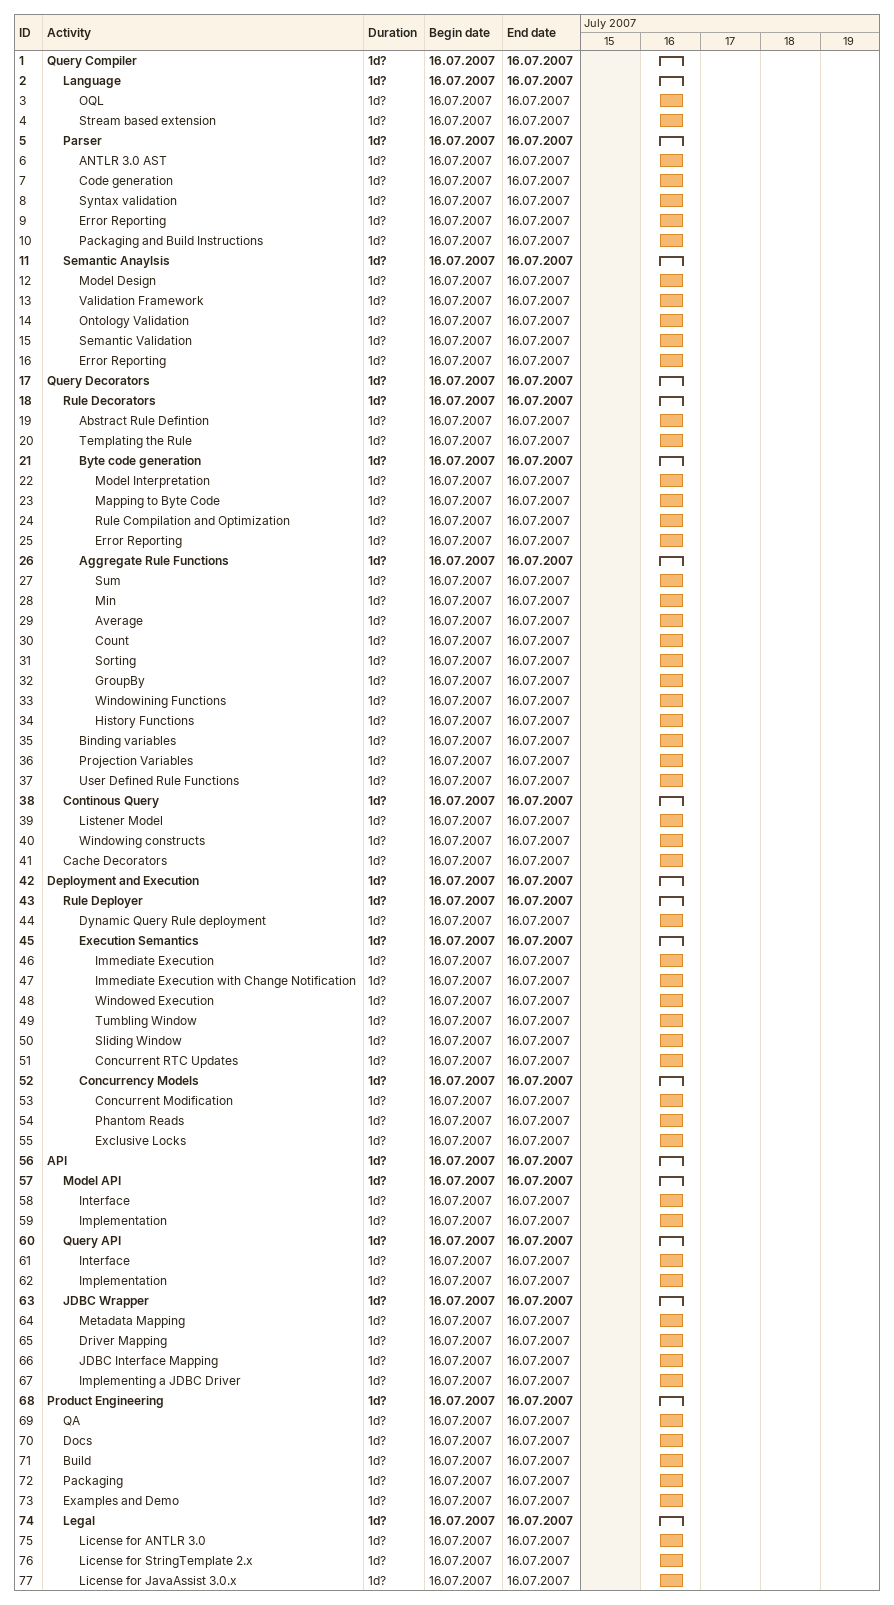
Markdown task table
| ID | Level | Task | Duration | Start | Finish |
|---|---|---|---|---|---|
| 1 | 1 | **Query Compiler** | 1d? | 2007-07-16 | 2007-07-16 |
| 2 | 2 | **Language** | 1d? | 2007-07-16 | 2007-07-16 |
| 3 | 3 | OQL | 1d? | 2007-07-16 | 2007-07-16 |
| 4 | 3 | Stream based extension | 1d? | 2007-07-16 | 2007-07-16 |
| 5 | 2 | **Parser** | 1d? | 2007-07-16 | 2007-07-16 |
| 6 | 3 | ANTLR 3.0 AST | 1d? | 2007-07-16 | 2007-07-16 |
| 7 | 3 | Code generation | 1d? | 2007-07-16 | 2007-07-16 |
| 8 | 3 | Syntax validation | 1d? | 2007-07-16 | 2007-07-16 |
| 9 | 3 | Error Reporting | 1d? | 2007-07-16 | 2007-07-16 |
| 10 | 3 | Packaging and Build Instructions | 1d? | 2007-07-16 | 2007-07-16 |
| 11 | 2 | **Semantic Anaylsis** | 1d? | 2007-07-16 | 2007-07-16 |
| 12 | 3 | Model Design | 1d? | 2007-07-16 | 2007-07-16 |
| 13 | 3 | Validation Framework | 1d? | 2007-07-16 | 2007-07-16 |
| 14 | 3 | Ontology Validation | 1d? | 2007-07-16 | 2007-07-16 |
| 15 | 3 | Semantic Validation | 1d? | 2007-07-16 | 2007-07-16 |
| 16 | 3 | Error Reporting | 1d? | 2007-07-16 | 2007-07-16 |
| 17 | 1 | **Query Decorators** | 1d? | 2007-07-16 | 2007-07-16 |
| 18 | 2 | **Rule Decorators** | 1d? | 2007-07-16 | 2007-07-16 |
| 19 | 3 | Abstract Rule Defintion | 1d? | 2007-07-16 | 2007-07-16 |
| 20 | 3 | Templating the Rule | 1d? | 2007-07-16 | 2007-07-16 |
| 21 | 3 | **Byte code generation** | 1d? | 2007-07-16 | 2007-07-16 |
| 22 | 4 | Model Interpretation | 1d? | 2007-07-16 | 2007-07-16 |
| 23 | 4 | Mapping to Byte Code | 1d? | 2007-07-16 | 2007-07-16 |
| 24 | 4 | Rule Compilation and Optimization | 1d? | 2007-07-16 | 2007-07-16 |
| 25 | 4 | Error Reporting | 1d? | 2007-07-16 | 2007-07-16 |
| 26 | 3 | **Aggregate Rule Functions** | 1d? | 2007-07-16 | 2007-07-16 |
| 27 | 4 | Sum | 1d? | 2007-07-16 | 2007-07-16 |
| 28 | 4 | Min | 1d? | 2007-07-16 | 2007-07-16 |
| 29 | 4 | Average | 1d? | 2007-07-16 | 2007-07-16 |
| 30 | 4 | Count | 1d? | 2007-07-16 | 2007-07-16 |
| 31 | 4 | Sorting | 1d? | 2007-07-16 | 2007-07-16 |
| 32 | 4 | GroupBy | 1d? | 2007-07-16 | 2007-07-16 |
| 33 | 4 | Windowining Functions | 1d? | 2007-07-16 | 2007-07-16 |
| 34 | 4 | History Functions | 1d? | 2007-07-16 | 2007-07-16 |
| 35 | 3 | Binding variables | 1d? | 2007-07-16 | 2007-07-16 |
| 36 | 3 | Projection Variables | 1d? | 2007-07-16 | 2007-07-16 |
| 37 | 3 | User Defined Rule Functions | 1d? | 2007-07-16 | 2007-07-16 |
| 38 | 2 | **Continous Query** | 1d? | 2007-07-16 | 2007-07-16 |
| 39 | 3 | Listener Model | 1d? | 2007-07-16 | 2007-07-16 |
| 40 | 3 | Windowing constructs | 1d? | 2007-07-16 | 2007-07-16 |
| 41 | 2 | Cache Decorators | 1d? | 2007-07-16 | 2007-07-16 |
| 42 | 1 | **Deployment and Execution** | 1d? | 2007-07-16 | 2007-07-16 |
| 43 | 2 | **Rule Deployer** | 1d? | 2007-07-16 | 2007-07-16 |
| 44 | 3 | Dynamic Query Rule deployment | 1d? | 2007-07-16 | 2007-07-16 |
| 45 | 3 | **Execution Semantics** | 1d? | 2007-07-16 | 2007-07-16 |
| 46 | 4 | Immediate Execution | 1d? | 2007-07-16 | 2007-07-16 |
| 47 | 4 | Immediate Execution with Change Notification | 1d? | 2007-07-16 | 2007-07-16 |
| 48 | 4 | Windowed Execution | 1d? | 2007-07-16 | 2007-07-16 |
| 49 | 4 | Tumbling Window | 1d? | 2007-07-16 | 2007-07-16 |
| 50 | 4 | Sliding Window | 1d? | 2007-07-16 | 2007-07-16 |
| 51 | 4 | Concurrent RTC Updates | 1d? | 2007-07-16 | 2007-07-16 |
| 52 | 3 | **Concurrency Models** | 1d? | 2007-07-16 | 2007-07-16 |
| 53 | 4 | Concurrent Modification | 1d? | 2007-07-16 | 2007-07-16 |
| 54 | 4 | Phantom Reads | 1d? | 2007-07-16 | 2007-07-16 |
| 55 | 4 | Exclusive Locks | 1d? | 2007-07-16 | 2007-07-16 |
| 56 | 1 | **API** | 1d? | 2007-07-16 | 2007-07-16 |
| 57 | 2 | **Model API** | 1d? | 2007-07-16 | 2007-07-16 |
| 58 | 3 | Interface | 1d? | 2007-07-16 | 2007-07-16 |
| 59 | 3 | Implementation | 1d? | 2007-07-16 | 2007-07-16 |
| 60 | 2 | **Query API** | 1d? | 2007-07-16 | 2007-07-16 |
| 61 | 3 | Interface | 1d? | 2007-07-16 | 2007-07-16 |
| 62 | 3 | Implementation | 1d? | 2007-07-16 | 2007-07-16 |
| 63 | 2 | **JDBC Wrapper** | 1d? | 2007-07-16 | 2007-07-16 |
| 64 | 3 | Metadata Mapping | 1d? | 2007-07-16 | 2007-07-16 |
| 65 | 3 | Driver Mapping | 1d? | 2007-07-16 | 2007-07-16 |
| 66 | 3 | JDBC Interface Mapping | 1d? | 2007-07-16 | 2007-07-16 |
| 67 | 3 | Implementing a JDBC Driver | 1d? | 2007-07-16 | 2007-07-16 |
| 68 | 1 | **Product Engineering** | 1d? | 2007-07-16 | 2007-07-16 |
| 69 | 2 | QA | 1d? | 2007-07-16 | 2007-07-16 |
| 70 | 2 | Docs | 1d? | 2007-07-16 | 2007-07-16 |
| 71 | 2 | Build | 1d? | 2007-07-16 | 2007-07-16 |
| 72 | 2 | Packaging | 1d? | 2007-07-16 | 2007-07-16 |
| 73 | 2 | Examples and Demo | 1d? | 2007-07-16 | 2007-07-16 |
| 74 | 2 | **Legal** | 1d? | 2007-07-16 | 2007-07-16 |
| 75 | 3 | License for ANTLR 3.0 | 1d? | 2007-07-16 | 2007-07-16 |
| 76 | 3 | License for StringTemplate 2.x | 1d? | 2007-07-16 | 2007-07-16 |
| 77 | 3 | License for JavaAssist 3.0.x | 1d? | 2007-07-16 | 2007-07-16 |
